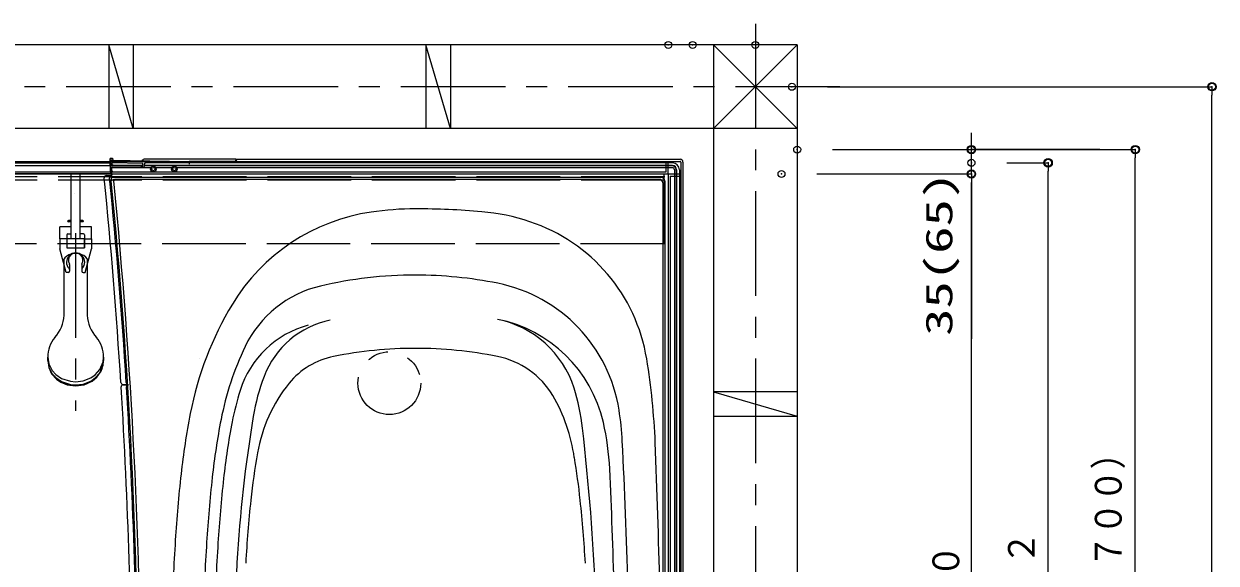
# Model space of a CAD drawing. Units: millimetres on the paper. Extents: x -305 to 305, y -152 to 152.
# Drawn here: x -98.4 to -12.9, y 37.9 to 76.6 of the extents above; entities that cross this region are included whole.
import ezdxf
from ezdxf.enums import TextEntityAlignment as Align

# ---------------------------------------------------------------- set-up
doc = ezdxf.new("R2010")
doc.units = ezdxf.units.MM
doc.header["$PDMODE"] = 32
doc.header["$PDSIZE"] = 0.5
for name, pattern in [('DASHED', [7.5, 6, -1.5]), ('USER1', [12, 7.5, -1.5, 1.5, -1.5]), ('USER2', [15, 7.5, -1.5, 1.5, -1.5, 1.5, -1.5])]:
    doc.linetypes.add(name, pattern=pattern)
for name, color, linetype, lineweight in [('0-0_0', 7, 'Continuous', 25), ('0-1_VIEW0001', 7, 'Continuous', 25), ('0-2_DEFPOINTS', 7, 'Continuous', 25)]:
    doc.layers.add(name, color=color, linetype=linetype, lineweight=lineweight)
doc.styles.add('ＭＳ ゴシック', font='')
doc.styles.get('ＭＳ ゴシック').set_extended_font_data('MS Gothic')

# ---------------------------------------------------------------- blocks, each defined once
blk = doc.blocks.new('_ORIGIN')
at = {"layer": '0-0_0'}
blk.add_line((0, 0), (-1, 0), dxfattribs=at)
blk.add_circle((0, 0), 0.5, dxfattribs=at)

msp = doc.modelspace()

# ---------------------------------------------------------------- linework, layer by layer
at = {"layer": '0-0_0'}
for p, q in [((-40.769, 72.092), (-13.184, 72.092)), ((-13.184, -18.308), (-13.184, 71.492)), ((-30.433, 68.192), (-30.433, 68.792)), ((-40.394, 67.592), (-18.684, 67.592)), ((-21.224, 67.592), (-30.433, 67.592)), ((-30.433, 65.842), (-30.433, 67.592)), ((-18.684, -15.308), (-18.684, 66.992)), ((-27.894, 66.642), (-24.934, 66.642)), ((-24.934, -14.358), (-24.934, 66.042)), ((-41.519, 65.842), (-30.434, 65.842)), ((-30.434, -13.558), (-30.434, 65.242)), ((-30.433, 65.842), (-30.433, 54.023)), ((-30.433, 65.242), (-30.433, 64.642))]:
    msp.add_line(p, q, dxfattribs=at)
at = {"layer": '0-1_VIEW0001', "linetype": 'USER1'}
for p, q in [((-45.934, 76.604), (-45.934, -23.587)), ((-39.864, 72.092), (-141.933, 72.092))]:
    msp.add_line(p, q, dxfattribs=at)
at = {"layer": '0-1_VIEW0001'}
for p, q in [((-42.934, 75.092), (-139.934, 75.092)), ((-90.559, 69.092), (-92.309, 75.092)), ((-92.308, 75.092), (-92.308, 69.092)), ((-90.558, 75.092), (-90.558, 69.092)), ((-67.809, 69.092), (-69.559, 75.092)), ((-69.558, 75.092), (-69.558, 69.092)), ((-67.808, 75.092), (-67.808, 69.092)), ((-42.934, 75.092), (-48.934, 69.091)), ((-48.934, 75.092), (-48.934, -21.908)), ((-48.932, 75.092), (-42.932, 69.092)), ((-42.934, 75.092), (-42.934, -21.908)), ((-42.934, 69.092), (-139.934, 69.092)), ((-132.184, 66.741), (-52.184, 66.741)), ((-92.042, 66.941), (-92.203, 66.941)), ((-92.186, 65.988), (-92.203, 66.941)), ((-91.984, 66.837), (-92.184, 66.841)), ((-92.184, 66.841), (-92.184, 66.639)), ((-92.184, 66.841), (-86.534, 66.742)), ((-91.991, 66.837), (-91.992, 66.891)), ((-91.984, 66.837), (-91.984, 66.636)), ((-89.855, 66.864), (-89.856, 66.8)), ((-83.184, 66.9), (-89.71, 66.9)), ((-86.534, 66.742), (-86.534, 66.544)), ((-83.285, 66.74), (-86.534, 66.74)), ((-83.243, 66.741), (-83.215, 66.769)), ((-83.243, 66.741), (-83.242, 66.678)), ((-83.184, 66.9), (-83.185, 66.839)), ((-83.184, 66.901), (-51.334, 66.901)), ((-83.184, 66.901), (-83.184, 66.841)), ((-83.084, 66.741), (-51.334, 66.741)), ((-52.334, 65.991), (-52.334, 66.741)), ((-52.184, 65.866), (-52.184, 66.741)), ((-132.484, 66.641), (-92.198, 66.641)), ((-132.484, 66.441), (-92.194, 66.441)), ((-132.034, 65.991), (-52.334, 65.991)), ((-92.197, 66.615), (-92.184, 66.616)), ((-92.195, 66.461), (-92.195, 66.457)), ((-92.184, 66.553), (-92.184, 66.639)), ((-92.184, 66.613), (-92.084, 66.621)), ((-92.184, 66.454), (-92.184, 66.553)), ((-92.184, 66.059), (-92.184, 66.454)), ((-92.184, 65.989), (-92.184, 66.059)), ((-92.117, 66.341), (-92.117, 66.291)), ((-89.815, 66.341), (-92.117, 66.341)), ((-89.282, 66.291), (-92.116, 66.291)), ((-92.116, 66.291), (-92.116, 65.691)), ((-90.02, 66.416), (-92.085, 66.451)), ((-92.084, 66.637), (-92.084, 66.56)), ((-89.859, 66.6), (-92.084, 66.637)), ((-89.859, 66.441), (-91.985, 66.476)), ((-89.913, 66.415), (-90.02, 66.416)), ((-89.913, 66.415), (-89.859, 66.414)), ((-89.859, 66.441), (-89.859, 66.6)), ((-89.859, 66.416), (-89.859, 66.441)), ((-89.759, 66.541), (-89.759, 66.441)), ((-89.74, 66.422), (-89.759, 66.441)), ((-51.884, 66.441), (-89.759, 66.441)), ((-89.74, 66.422), (-89.74, 66.416)), ((-51.902, 66.422), (-89.74, 66.422)), ((-51.884, 66.641), (-89.659, 66.641)), ((-87.782, 66.291), (-88.936, 66.291)), ((-51.884, 66.291), (-87.436, 66.291)), ((-51.734, 66.141), (-51.734, 25.841)), ((-51.602, 66.122), (-51.602, 25.841)), ((-51.584, 66.141), (-51.584, 25.841)), ((-51.384, 66.141), (-51.384, 25.841)), ((-51.284, 66.691), (-51.284, 25.841)), ((-51.124, 66.691), (-51.124, 25.841)), ((-132.159, 65.841), (-52.209, 65.841)), ((-92.184, 65.841), (-132.035, 65.841)), ((-92.485, 65.728), (-92.1, 65.731)), ((-91.957, 65.457), (-92.134, 65.339)), ((-52.684, 65.591), (-92.016, 65.591)), ((-52.818, 65.457), (-91.847, 65.457)), ((-52.568, 65.207), (-52.568, 25.841)), ((-52.434, 65.341), (-52.434, 25.841)), ((-52.184, 65.816), (-52.184, -14.134)), ((-52.159, 65.841), (-51.284, 65.841)), ((-52.034, 65.691), (-52.034, -14.009)), ((-52.034, 65.691), (-51.284, 65.691)), ((-51.284, 65.841), (-51.284, -14.159)), ((-91.295, 50.75), (-90.91, 50.747)), ((-91.275, 50.731), (-90.891, 50.735)), ((-48.935, 50.218), (-42.935, 48.468)), ((-42.934, 50.217), (-48.934, 50.217)), ((-42.934, 48.467), (-48.934, 48.467))]:
    msp.add_line(p, q, dxfattribs=at)
at = {"layer": '0-1_VIEW0001', "color": 191, "linetype": 'DASHED'}
for p, q in [((-52.434, 65.641), (-131.934, 65.641)), ((-52.434, 65.391), (-131.934, 65.391)), ((-52.484, 60.891), (-52.484, 65.841)), ((-52.484, 60.841), (-131.934, 60.841))]:
    msp.add_line(p, q, dxfattribs=at)
at = {"layer": '0-1_VIEW0001', "color": 71}
for p, q in [((-95.001, 61.19), (-95.001, 65.84)), ((-94.366, 61.19), (-94.366, 65.84)), ((-95.234, 62.478), (-95.209, 62.503)), ((-95.234, 62.428), (-95.234, 62.478)), ((-95.234, 62.478), (-95.001, 62.478)), ((-95.001, 62.428), (-95.234, 62.428)), ((-95.234, 62.428), (-95.209, 62.403)), ((-95.001, 62.503), (-95.209, 62.503)), ((-94.159, 62.503), (-94.366, 62.503)), ((-94.366, 62.478), (-94.134, 62.478)), ((-94.134, 62.428), (-94.366, 62.428)), ((-94.134, 62.478), (-94.159, 62.503)), ((-94.134, 62.428), (-94.159, 62.403)), ((-94.134, 62.478), (-94.134, 62.428)), ((-95.001, 62.053), (-95.809, 62.053)), ((-95.809, 61.203), (-95.809, 62.053)), ((-95.001, 62.403), (-95.209, 62.403)), ((-94.159, 62.403), (-94.366, 62.403)), ((-93.559, 62.053), (-94.366, 62.053)), ((-93.559, 61.203), (-93.559, 62.053)), ((-95.319, 61.203), (-95.809, 61.203)), ((-95.809, 61.203), (-95.809, 60.478)), ((-95.321, 61.203), (-95.321, 60.578)), ((-95.319, 61.48), (-95.319, 60.555)), ((-94.049, 61.19), (-95.319, 61.19)), ((-95.244, 61.555), (-95.001, 61.555)), ((-94.124, 61.555), (-94.366, 61.555)), ((-94.049, 61.48), (-94.049, 60.555)), ((-94.049, 61.203), (-93.559, 61.203)), ((-94.046, 60.578), (-94.046, 61.203)), ((-93.559, 61.203), (-93.559, 60.478)), ((-95.371, 58.775), (-95.809, 60.478)), ((-95.319, 60.578), (-95.321, 60.578)), ((-95.319, 60.555), (-94.049, 60.555)), ((-94.046, 60.578), (-94.049, 60.578)), ((-93.996, 58.775), (-93.559, 60.478)), ((-95.121, 59.334), (-95.121, 58.875)), ((-94.246, 59.334), (-94.246, 58.875)), ((-95.221, 58.775), (-95.371, 58.775)), ((-94.146, 58.775), (-93.996, 58.775))]:
    msp.add_line(p, q, dxfattribs=at)
at = {"layer": '0-1_VIEW0001', "color": 4, "linetype": 'USER1'}
msp.add_line((-94.684, 61.603), (-94.684, 48.862), dxfattribs=at)
at = {"layer": '0-1_VIEW0001', "color": 4}
for p, q in [((-95.509, 55.712), (-95.509, 59.751)), ((-93.859, 59.756), (-93.859, 55.712)), ((-96.684, 52.468), (-96.684, 52.699)), ((-92.684, 52.699), (-92.684, 52.468))]:
    msp.add_line(p, q, dxfattribs=at)
at = {"layer": '0-1_VIEW0001'}
msp.add_lwpolyline([(-92.117, 66.341), (-92.134, 66.306), (-92.134, 65.339)], dxfattribs=at)
msp.add_lwpolyline([(-94.773, 64.46), (-94.773, 64.46), (-94.773, 64.46)], close=True, dxfattribs=at)
at = {"layer": '0-1_VIEW0001', "color": 4}
for points in [[(-93.859, 59.756), (-93.954, 59.886), (-94.108, 59.999), (-94.237, 60.057), (-94.427, 60.109), (-94.683, 60.133), (-94.936, 60.11), (-95.184, 60.035), (-95.324, 59.957), (-95.461, 59.83), (-95.509, 59.751)], [(-96.684, 52.699), (-96.609, 52.225), (-96.368, 51.756), (-96.116, 51.478), (-95.691, 51.188), (-95.048, 50.979), (-94.684, 50.949), (-94.142, 51.015), (-93.605, 51.225), (-93.288, 51.446), (-92.956, 51.817), (-92.717, 52.38), (-92.684, 52.699)], [(-96.684, 52.468), (-96.609, 51.995), (-96.368, 51.525), (-96.116, 51.248), (-95.691, 50.957), (-95.048, 50.748), (-94.684, 50.719), (-94.142, 50.784), (-93.605, 50.995), (-93.288, 51.216), (-92.956, 51.587), (-92.717, 52.15), (-92.684, 52.468)], [(-96.684, 52.444), (-96.609, 51.97), (-96.368, 51.501), (-96.116, 51.223), (-95.691, 50.933), (-95.048, 50.724), (-94.684, 50.695), (-94.142, 50.76), (-93.605, 50.971), (-93.288, 51.191), (-92.956, 51.563), (-92.717, 52.126), (-92.684, 52.444)], [(-96.611, 51.978), (-96.408, 51.525), (-96.054, 51.126), (-95.75, 50.918), (-95.297, 50.73), (-94.684, 50.645), (-94.08, 50.728), (-93.494, 50.992), (-93.166, 51.264), (-92.857, 51.707), (-92.756, 51.978)]]:
    msp.add_lwpolyline(points, dxfattribs=at)
at = {"layer": '0-1_VIEW0001'}
for centre, radius in [((-89.109, 66.191), 0.2), ((-89.109, 66.191), 0.113), ((-87.609, 66.191), 0.2), ((-87.609, 66.191), 0.113)]:
    msp.add_circle(centre, radius, dxfattribs=at)
at = {"layer": '0-1_VIEW0001', "linetype": 'USER2'}
msp.add_circle((-72.184, 50.841), 2.25, dxfattribs=at)
at = {"layer": '0-1_VIEW0001'}
for centre, radius, start, end in [((-92.042, 66.891), 0.05, 1, 90), ((-89.71, 66.59), 0.31, 90, 137.14859), ((-86.259, 66.564), 0.15, 90, 149.30108), ((-83.285, 66.84), 0.1, 270, 358.98285), ((-83.084, 66.841), 0.1, 180, 270), ((-51.334, 66.691), 0.21, 360, 90), ((-51.334, 66.691), 0.05, 360, 90), ((-92.096, 66.563), 0.1, 181, 209.06047), ((-92.04, 66.191), 0.15, 181, 196.37769), ((-92.036, 65.991), 0.15, 181, 225.73432), ((-92.084, 66.551), 0.1, 180, 269.03476), ((-92.034, 66.202), 0.15, 180, 269.08638), ((-92.034, 66.137), 0.15, 180, 269.08638), ((-92.034, 65.988), 0.15, 180, 269), ((-92.036, 65.991), 0.15, 229.50634, 270), ((-91.984, 66.576), 0.1, 180, 269.03476), ((-91.984, 66.56), 0.1, 180, 269.03476), ((-89.815, 66.416), 0.075, 270, 0), ((-89.659, 66.541), 0.1, 90, 180), ((-83.142, 66.68), 0.1, 180.98224, 203.02557), ((-81.584, 66.53), 0.15, 47.63949, 90), ((-52.209, 65.866), 0.025, 270, 0), ((-51.902, 66.122), 0.3, 360, 90), ((-51.884, 66.141), 0.5, 360, 90), ((-51.884, 66.141), 0.3, 360, 90), ((-51.884, 66.141), 0.15, 360, 90), ((-92.484, 65.578), 0.15, 90.5, 185.69169), ((-491.184, 25.841), 400.525, 3.5858, 5.69169), ((-92.099, 65.581), 0.15, 90.5, 185.68671), ((-491.184, 25.841), 400.909, 3.58188, 5.68671), ((-491.184, 25.841), 401, 0, 5.65274), ((-92.016, 65.691), 0.1, 180, 270), ((-91.847, 65.357), 0.1, 90, 185.65126), ((-491.184, 25.841), 401.187, 0, 5.65126), ((-52.818, 65.207), 0.25, 0, 90), ((-52.684, 65.341), 0.25, 360, 90), ((-52.159, 65.816), 0.025, 90, 180), ((-70.309, 41.341), 22, 90, 98.32029), ((-70.309, 8.341), 55, 85.04556, 90.00001), ((-71.466, 49.256), 14, 98.32029, 148.83966), ((-66.854, 48.191), 15, 71.53272, 85.04556), ((-66.062, 50.562), 12.5, 9.28127, 71.53272), ((-70.309, 28.591), 30, 90.00001, 103.15011), ((-70.309, 28.591), 30, 78.67196, 89.99999), ((-75.314, 50.014), 8, 103.15011, 154.44401), ((-66.577, 47.22), 11, 8.84605, 78.67196), ((-62.909, 44.082), 24, 148.83966, 168.99136), ((-76.21, 48.231), 7, 104.86629, 162.67678), ((-75.096, 49.008), 6.5, 101.75518, 159.23385), ((-66.343, 45.859), 9.75, 12.83848, 78.70658), ((-65.854, 48.31), 7.25, 17.53385, 78.69881), ((-62.909, 44.082), 21.75, 154.44401, 168.99136), ((-70.309, 23.341), 30, 90.00001, 101.2935), ((-70.309, 23.341), 30, 78.70658, 89.99999), ((-86.283, 52.629), 0.5, 355.49509, 355.53069), ((-86.283, 52.629), 0.5, 355.49509, 355.53069), ((-75.107, 47.366), 5.5, 101.2935, 140.84625), ((-65.609, 46.876), 6, 30.82918, 78.70658), ((-103.071, 44.514), 50, 2.3783, 9.28127), ((-67.149, 45.994), 15, 159.23385, 170.54618), ((-91.293, 50.9), 0.15, 183.5858, 269.5), ((-91.273, 50.581), 0.15, 90.5, 183.54016), ((-491.184, 25.841), 400.525, 0, 3.54016), ((-90.909, 50.897), 0.15, 183.58188, 269.5), ((-90.889, 50.585), 0.15, 90.5, 183.53725), ((-491.184, 25.841), 400.909, 0, 3.53725), ((-70.814, 43.927), 11, 141.07337, 169.92767), ((-72.743, 46.054), 14.5, 6.17303, 17.83526), ((-62.908, 44.082), 20.934, 162.67678, 168.99136), ((-70.812, 43.889), 12, 7.74261, 30.34449), ((-77.446, 45.529), 22, 3.00057, 8.84605), ((-34.443, 38.544), 53, 168.99136, 173.72789), ((-34.443, 38.544), 50.75, 168.99136, 173.72789), ((-34.441, 38.544), 49.934, 168.99136, 173.72789), ((15.221, 32.279), 98.504, 170.54618, 176.68288), ((-75.854, 43.713), 19.5, 2.90472, 12.77744), ((-230.713, 27.939), 173.505, 2.50434, 6.51084), ((-455.684, 25.841), 400.75, 0, 2.98086), ((-552.684, 25.841), 500, 0, 2.3783), ((-34.508, 37.478), 47.875, 169.92766, 174.03081), ((-106.11, 37.478), 47.875, 5.96919, 9.6536), ((-455.684, 25.841), 399.75, 0.2203, 2.70422), ((15.258, 33.082), 103, 173.72789, 176.37678), ((15.258, 33.082), 100.75, 173.72789, 176.37678), ((15.259, 33.082), 99.934, 173.72789, 176.37678), ((15.221, 32.279), 97.875, 174.03081, 176.68288), ((-155.839, 32.279), 97.875, 3.31712, 5.96919), ((90.108, 28.342), 178, 176.37677, 178.08861), ((90.108, 28.342), 175.75, 176.37677, 178.08861), ((90.109, 28.342), 174.934, 176.37677, 178.08861), ((90.089, 27.894), 173.5, 176.64806, 177.48114)]:
    msp.add_arc(centre, radius, start, end, dxfattribs=at)
at = {"layer": '0-1_VIEW0001', "color": 71}
for centre, radius, start, end in [((-95.244, 61.48), 0.075, 90, 180), ((-94.124, 61.48), 0.075, 0, 90), ((-94.684, 59.52), 0.657, 315.20002, 224.79998), ((-94.684, 59.653), 0.525, 329.31658, 210.68342), ((-95.221, 58.987), 0.1, 0, 44.79997), ((-95.221, 59.334), 0.1, 0, 30.68342), ((-94.146, 59.334), 0.1, 149.31658, 180), ((-94.146, 58.987), 0.1, 135.20003, 180), ((-95.221, 58.875), 0.1, 270, 0), ((-94.146, 58.875), 0.1, 180, 270)]:
    msp.add_arc(centre, radius, start, end, dxfattribs=at)
at = {"layer": '0-1_VIEW0001', "color": 4}
for centre, radius, start, end in [((-98.017, 55.813), 2.5, 317.34314, 357.69634), ((-91.35, 55.813), 2.5, 182.3036, 222.65682), ((-94.559, 52.743), 2.125, 139.6468, 181.19028), ((-94.808, 52.743), 2.125, 358.80972, 40.35322)]:
    msp.add_arc(centre, radius, start, end, dxfattribs=at)
at = {"layer": '0-2_DEFPOINTS'}
for p in [(-52.184, 75.092), (-50.434, 75.092), (-45.934, 75.092), (-43.309, 72.092), (-13.184, 72.092), (-42.934, 67.592), (-30.434, 67.592), (-18.684, 67.592), (-30.434, 66.642), (-24.934, 66.642), (-44.059, 65.842), (-30.434, 65.842)]:
    msp.add_point(p, dxfattribs=at)

# ---------------------------------------------------------------- block references
at = {"layer": '0-0_0', "xscale": 0.6, "yscale": 0.6}
for p, rotation in [((-13.184, 72.092), 90), ((-30.433, 67.592), 270), ((-18.684, 67.592), 90), ((-24.934, 66.642), 90), ((-30.434, 65.842), 90), ((-30.433, 65.842), 90)]:
    msp.add_blockref('_ORIGIN', p, dxfattribs=dict(at, rotation=rotation))

# ---------------------------------------------------------------- texts
at = {"layer": '0-0_0', "style": 'ＭＳ ゴシック'}
for s, width, p in [('35(65)', 1.5, (-31.229, 54.237)), ('据付必要寸法\u3000１６７０（１７００）', 0.9, (-19.086, 6.939)), ('バスルーム床外寸\u3000１６３２', 0.9, (-25.314, 9.536)), ('バスルーム内寸\u3000１６００', 0.9, (-30.734, 10.968))]:
    msp.add_text(s, height=1.921, rotation=90, dxfattribs=dict(at, width=width)).set_placement(p, align=Align.BOTTOM_LEFT)

doc.saveas('drawing.dxf')
